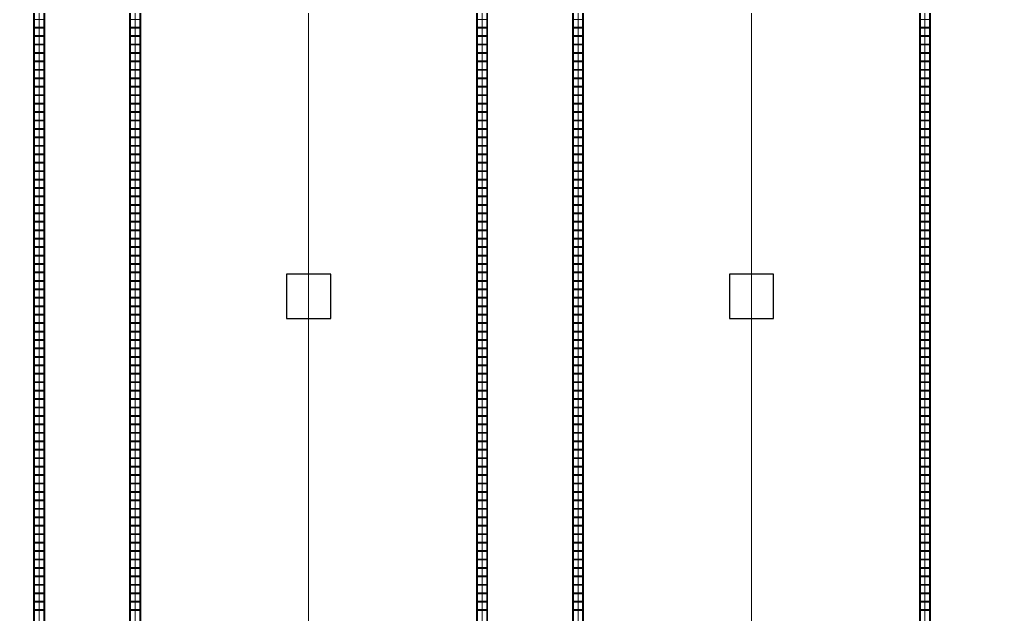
# Model space of a CAD drawing. Header units: millimetres. Extents: x 0 to 154200, y 0 to 64595.
# Drawn here: x 100170 to 126770, y 16191 to 32295 of the extents above; entities that cross this region are included whole.
import ezdxf

# ---------------------------------------------------------------- set-up
doc = ezdxf.new("R2010")
doc.units = ezdxf.units.MM
doc.layers.add('Column', color=1, linetype='Continuous')
doc.layers.add('E-CABL-TRAY', color=4, linetype='Continuous', lineweight=9)
doc.layers.add('Floor', color=7, linetype='Continuous', lineweight=9)

msp = doc.modelspace()

# ---------------------------------------------------------------- linework, layer by layer
at = {"layer": 'Column'}
for points in [[(107400, 24800), (107400, 24200), (108600, 24200), (108600, 25400), (107400, 25400), (107400, 24800)], [(119400, 24800), (119400, 24200), (120600, 24200), (120600, 25400), (119400, 25400), (119400, 24800)]]:
    msp.add_lwpolyline(points, dxfattribs=at)
at = {"layer": 'E-CABL-TRAY'}
for p, q in [((100550, 9218.7018), (100550, 55818.7018)), ((100575.4, 9218.7018), (100575.4, 55818.7018)), ((100700, 9218.7018), (100700, 55818.7018)), ((100824.6, 9218.7018), (100824.6, 55818.7018)), ((100850, 9218.7018), (100850, 55818.7018)), ((103150, 9218.7018), (103150, 55818.7018)), ((103175.4, 9218.7018), (103175.4, 55818.7018)), ((103300, 9218.7018), (103300, 55818.7018)), ((103424.6, 9218.7018), (103424.6, 55818.7018)), ((103450, 9218.7018), (103450, 55818.7018)), ((112550, 9218.7018), (112550, 55818.7018)), ((112575.4, 9218.7018), (112575.4, 55818.7018)), ((112700, 9218.7018), (112700, 55818.7018)), ((112824.6, 9218.7018), (112824.6, 55818.7018)), ((112850, 9218.7018), (112850, 55818.7018)), ((115150, 9218.7018), (115150, 55818.7018)), ((115175.4, 9218.7018), (115175.4, 55818.7018)), ((115300, 9218.7018), (115300, 55818.7018)), ((115424.6, 9218.7018), (115424.6, 55818.7018)), ((115450, 9218.7018), (115450, 55818.7018)), ((124550, 9218.7018), (124550, 55818.7018)), ((124575.4, 9218.7018), (124575.4, 55818.7018)), ((124700, 9218.7018), (124700, 55818.7018)), ((124824.6, 9218.7018), (124824.6, 55818.7018)), ((124850, 9218.7018), (124850, 55818.7018)), ((100824.6, 32294.6018), (100575.4, 32294.6018)), ((103424.6, 32294.6018), (103175.4, 32294.6018)), ((112824.6, 32294.6018), (112575.4, 32294.6018)), ((115424.6, 32294.6018), (115175.4, 32294.6018)), ((124824.6, 32294.6018), (124575.4, 32294.6018)), ((100824.6, 32091.4018), (100575.4, 32091.4018)), ((100824.6, 32066.0018), (100575.4, 32066.0018)), ((103424.6, 32091.4018), (103175.4, 32091.4018)), ((103424.6, 32066.0018), (103175.4, 32066.0018)), ((112824.6, 32091.4018), (112575.4, 32091.4018)), ((112824.6, 32066.0018), (112575.4, 32066.0018)), ((115424.6, 32091.4018), (115175.4, 32091.4018)), ((115424.6, 32066.0018), (115175.4, 32066.0018)), ((124824.6, 32091.4018), (124575.4, 32091.4018)), ((124824.6, 32066.0018), (124575.4, 32066.0018)), ((100824.6, 31862.8018), (100575.4, 31862.8018)), ((100824.6, 31837.4018), (100575.4, 31837.4018)), ((103424.6, 31862.8018), (103175.4, 31862.8018)), ((103424.6, 31837.4018), (103175.4, 31837.4018)), ((112824.6, 31862.8018), (112575.4, 31862.8018)), ((112824.6, 31837.4018), (112575.4, 31837.4018)), ((115424.6, 31862.8018), (115175.4, 31862.8018)), ((115424.6, 31837.4018), (115175.4, 31837.4018)), ((124824.6, 31862.8018), (124575.4, 31862.8018)), ((124824.6, 31837.4018), (124575.4, 31837.4018)), ((100824.6, 31634.2018), (100575.4, 31634.2018)), ((100824.6, 31608.8018), (100575.4, 31608.8018)), ((100824.6, 31405.6018), (100575.4, 31405.6018)), ((103424.6, 31634.2018), (103175.4, 31634.2018)), ((103424.6, 31608.8018), (103175.4, 31608.8018)), ((103424.6, 31405.6018), (103175.4, 31405.6018)), ((112824.6, 31634.2018), (112575.4, 31634.2018)), ((112824.6, 31608.8018), (112575.4, 31608.8018)), ((112824.6, 31405.6018), (112575.4, 31405.6018)), ((115424.6, 31634.2018), (115175.4, 31634.2018)), ((115424.6, 31608.8018), (115175.4, 31608.8018)), ((115424.6, 31405.6018), (115175.4, 31405.6018)), ((124824.6, 31634.2018), (124575.4, 31634.2018)), ((124824.6, 31608.8018), (124575.4, 31608.8018)), ((124824.6, 31405.6018), (124575.4, 31405.6018)), ((100824.6, 31380.2018), (100575.4, 31380.2018)), ((100824.6, 31177.0018), (100575.4, 31177.0018)), ((100824.6, 31151.6018), (100575.4, 31151.6018)), ((103424.6, 31380.2018), (103175.4, 31380.2018)), ((103424.6, 31177.0018), (103175.4, 31177.0018)), ((103424.6, 31151.6018), (103175.4, 31151.6018)), ((112824.6, 31380.2018), (112575.4, 31380.2018)), ((112824.6, 31177.0018), (112575.4, 31177.0018)), ((112824.6, 31151.6018), (112575.4, 31151.6018)), ((115424.6, 31380.2018), (115175.4, 31380.2018)), ((115424.6, 31177.0018), (115175.4, 31177.0018)), ((115424.6, 31151.6018), (115175.4, 31151.6018)), ((124824.6, 31380.2018), (124575.4, 31380.2018)), ((124824.6, 31177.0018), (124575.4, 31177.0018)), ((124824.6, 31151.6018), (124575.4, 31151.6018)), ((100824.6, 30948.4018), (100575.4, 30948.4018)), ((100824.6, 30923.0018), (100575.4, 30923.0018)), ((103424.6, 30948.4018), (103175.4, 30948.4018)), ((103424.6, 30923.0018), (103175.4, 30923.0018)), ((112824.6, 30948.4018), (112575.4, 30948.4018)), ((112824.6, 30923.0018), (112575.4, 30923.0018)), ((115424.6, 30948.4018), (115175.4, 30948.4018)), ((115424.6, 30923.0018), (115175.4, 30923.0018)), ((124824.6, 30948.4018), (124575.4, 30948.4018)), ((124824.6, 30923.0018), (124575.4, 30923.0018)), ((100824.6, 30719.8018), (100575.4, 30719.8018)), ((100824.6, 30694.4018), (100575.4, 30694.4018)), ((103424.6, 30719.8018), (103175.4, 30719.8018)), ((103424.6, 30694.4018), (103175.4, 30694.4018)), ((112824.6, 30719.8018), (112575.4, 30719.8018)), ((112824.6, 30694.4018), (112575.4, 30694.4018)), ((115424.6, 30719.8018), (115175.4, 30719.8018)), ((115424.6, 30694.4018), (115175.4, 30694.4018)), ((124824.6, 30719.8018), (124575.4, 30719.8018)), ((124824.6, 30694.4018), (124575.4, 30694.4018)), ((100824.6, 30491.2018), (100575.4, 30491.2018)), ((100824.6, 30465.8018), (100575.4, 30465.8018)), ((103424.6, 30491.2018), (103175.4, 30491.2018)), ((103424.6, 30465.8018), (103175.4, 30465.8018)), ((112824.6, 30491.2018), (112575.4, 30491.2018)), ((112824.6, 30465.8018), (112575.4, 30465.8018)), ((115424.6, 30491.2018), (115175.4, 30491.2018)), ((115424.6, 30465.8018), (115175.4, 30465.8018)), ((124824.6, 30491.2018), (124575.4, 30491.2018)), ((124824.6, 30465.8018), (124575.4, 30465.8018)), ((100824.6, 30262.6018), (100575.4, 30262.6018)), ((100824.6, 30237.2018), (100575.4, 30237.2018)), ((103424.6, 30262.6018), (103175.4, 30262.6018)), ((103424.6, 30237.2018), (103175.4, 30237.2018)), ((112824.6, 30262.6018), (112575.4, 30262.6018)), ((112824.6, 30237.2018), (112575.4, 30237.2018)), ((115424.6, 30262.6018), (115175.4, 30262.6018)), ((115424.6, 30237.2018), (115175.4, 30237.2018)), ((124824.6, 30262.6018), (124575.4, 30262.6018)), ((124824.6, 30237.2018), (124575.4, 30237.2018)), ((100824.6, 30034.0018), (100575.4, 30034.0018)), ((100824.6, 30008.6018), (100575.4, 30008.6018)), ((100824.6, 29805.4018), (100575.4, 29805.4018)), ((103424.6, 30034.0018), (103175.4, 30034.0018)), ((103424.6, 30008.6018), (103175.4, 30008.6018)), ((103424.6, 29805.4018), (103175.4, 29805.4018)), ((112824.6, 30034.0018), (112575.4, 30034.0018)), ((112824.6, 30008.6018), (112575.4, 30008.6018)), ((112824.6, 29805.4018), (112575.4, 29805.4018)), ((115424.6, 30034.0018), (115175.4, 30034.0018)), ((115424.6, 30008.6018), (115175.4, 30008.6018)), ((115424.6, 29805.4018), (115175.4, 29805.4018)), ((124824.6, 30034.0018), (124575.4, 30034.0018)), ((124824.6, 30008.6018), (124575.4, 30008.6018)), ((124824.6, 29805.4018), (124575.4, 29805.4018)), ((100824.6, 29780.0018), (100575.4, 29780.0018)), ((100824.6, 29576.8018), (100575.4, 29576.8018)), ((100824.6, 29551.4018), (100575.4, 29551.4018)), ((103424.6, 29780.0018), (103175.4, 29780.0018)), ((103424.6, 29576.8018), (103175.4, 29576.8018)), ((103424.6, 29551.4018), (103175.4, 29551.4018)), ((112824.6, 29780.0018), (112575.4, 29780.0018)), ((112824.6, 29576.8018), (112575.4, 29576.8018)), ((112824.6, 29551.4018), (112575.4, 29551.4018)), ((115424.6, 29780.0018), (115175.4, 29780.0018)), ((115424.6, 29576.8018), (115175.4, 29576.8018)), ((115424.6, 29551.4018), (115175.4, 29551.4018)), ((124824.6, 29780.0018), (124575.4, 29780.0018)), ((124824.6, 29576.8018), (124575.4, 29576.8018)), ((124824.6, 29551.4018), (124575.4, 29551.4018)), ((100824.6, 29348.2018), (100575.4, 29348.2018)), ((100824.6, 29322.8018), (100575.4, 29322.8018)), ((103424.6, 29348.2018), (103175.4, 29348.2018)), ((103424.6, 29322.8018), (103175.4, 29322.8018)), ((112824.6, 29348.2018), (112575.4, 29348.2018)), ((112824.6, 29322.8018), (112575.4, 29322.8018)), ((115424.6, 29348.2018), (115175.4, 29348.2018)), ((115424.6, 29322.8018), (115175.4, 29322.8018)), ((124824.6, 29348.2018), (124575.4, 29348.2018)), ((124824.6, 29322.8018), (124575.4, 29322.8018)), ((100824.6, 29119.6018), (100575.4, 29119.6018)), ((100824.6, 29094.2018), (100575.4, 29094.2018)), ((103424.6, 29119.6018), (103175.4, 29119.6018)), ((103424.6, 29094.2018), (103175.4, 29094.2018)), ((112824.6, 29119.6018), (112575.4, 29119.6018)), ((112824.6, 29094.2018), (112575.4, 29094.2018)), ((115424.6, 29119.6018), (115175.4, 29119.6018)), ((115424.6, 29094.2018), (115175.4, 29094.2018)), ((124824.6, 29119.6018), (124575.4, 29119.6018)), ((124824.6, 29094.2018), (124575.4, 29094.2018)), ((100824.6, 28891.0018), (100575.4, 28891.0018)), ((100824.6, 28865.6018), (100575.4, 28865.6018)), ((103424.6, 28891.0018), (103175.4, 28891.0018)), ((103424.6, 28865.6018), (103175.4, 28865.6018)), ((112824.6, 28891.0018), (112575.4, 28891.0018)), ((112824.6, 28865.6018), (112575.4, 28865.6018)), ((115424.6, 28891.0018), (115175.4, 28891.0018)), ((115424.6, 28865.6018), (115175.4, 28865.6018)), ((124824.6, 28891.0018), (124575.4, 28891.0018)), ((124824.6, 28865.6018), (124575.4, 28865.6018)), ((100824.6, 28662.4018), (100575.4, 28662.4018)), ((100824.6, 28637.0018), (100575.4, 28637.0018)), ((103424.6, 28662.4018), (103175.4, 28662.4018)), ((103424.6, 28637.0018), (103175.4, 28637.0018)), ((112824.6, 28662.4018), (112575.4, 28662.4018)), ((112824.6, 28637.0018), (112575.4, 28637.0018)), ((115424.6, 28662.4018), (115175.4, 28662.4018)), ((115424.6, 28637.0018), (115175.4, 28637.0018)), ((124824.6, 28662.4018), (124575.4, 28662.4018)), ((124824.6, 28637.0018), (124575.4, 28637.0018)), ((100824.6, 28433.8018), (100575.4, 28433.8018)), ((100824.6, 28408.4018), (100575.4, 28408.4018)), ((100824.6, 28205.2018), (100575.4, 28205.2018)), ((103424.6, 28433.8018), (103175.4, 28433.8018)), ((103424.6, 28408.4018), (103175.4, 28408.4018)), ((103424.6, 28205.2018), (103175.4, 28205.2018)), ((112824.6, 28433.8018), (112575.4, 28433.8018)), ((112824.6, 28408.4018), (112575.4, 28408.4018)), ((112824.6, 28205.2018), (112575.4, 28205.2018)), ((115424.6, 28433.8018), (115175.4, 28433.8018)), ((115424.6, 28408.4018), (115175.4, 28408.4018)), ((115424.6, 28205.2018), (115175.4, 28205.2018)), ((124824.6, 28433.8018), (124575.4, 28433.8018)), ((124824.6, 28408.4018), (124575.4, 28408.4018)), ((124824.6, 28205.2018), (124575.4, 28205.2018)), ((100824.6, 28179.8018), (100575.4, 28179.8018)), ((100824.6, 27976.6018), (100575.4, 27976.6018)), ((100824.6, 27951.2018), (100575.4, 27951.2018)), ((103424.6, 28179.8018), (103175.4, 28179.8018)), ((103424.6, 27976.6018), (103175.4, 27976.6018)), ((103424.6, 27951.2018), (103175.4, 27951.2018)), ((112824.6, 28179.8018), (112575.4, 28179.8018)), ((112824.6, 27976.6018), (112575.4, 27976.6018)), ((112824.6, 27951.2018), (112575.4, 27951.2018)), ((115424.6, 28179.8018), (115175.4, 28179.8018)), ((115424.6, 27976.6018), (115175.4, 27976.6018)), ((115424.6, 27951.2018), (115175.4, 27951.2018)), ((124824.6, 28179.8018), (124575.4, 28179.8018)), ((124824.6, 27976.6018), (124575.4, 27976.6018)), ((124824.6, 27951.2018), (124575.4, 27951.2018)), ((100824.6, 27748.0018), (100575.4, 27748.0018)), ((100824.6, 27722.6018), (100575.4, 27722.6018)), ((103424.6, 27748.0018), (103175.4, 27748.0018)), ((103424.6, 27722.6018), (103175.4, 27722.6018)), ((112824.6, 27748.0018), (112575.4, 27748.0018)), ((112824.6, 27722.6018), (112575.4, 27722.6018)), ((115424.6, 27748.0018), (115175.4, 27748.0018)), ((115424.6, 27722.6018), (115175.4, 27722.6018)), ((124824.6, 27748.0018), (124575.4, 27748.0018)), ((124824.6, 27722.6018), (124575.4, 27722.6018)), ((100824.6, 27519.4018), (100575.4, 27519.4018)), ((100824.6, 27494.0018), (100575.4, 27494.0018)), ((103424.6, 27519.4018), (103175.4, 27519.4018)), ((103424.6, 27494.0018), (103175.4, 27494.0018)), ((112824.6, 27519.4018), (112575.4, 27519.4018)), ((112824.6, 27494.0018), (112575.4, 27494.0018)), ((115424.6, 27519.4018), (115175.4, 27519.4018)), ((115424.6, 27494.0018), (115175.4, 27494.0018)), ((124824.6, 27519.4018), (124575.4, 27519.4018)), ((124824.6, 27494.0018), (124575.4, 27494.0018)), ((100824.6, 27290.8018), (100575.4, 27290.8018)), ((100824.6, 27265.4018), (100575.4, 27265.4018)), ((103424.6, 27290.8018), (103175.4, 27290.8018)), ((103424.6, 27265.4018), (103175.4, 27265.4018)), ((112824.6, 27290.8018), (112575.4, 27290.8018)), ((112824.6, 27265.4018), (112575.4, 27265.4018)), ((115424.6, 27290.8018), (115175.4, 27290.8018)), ((115424.6, 27265.4018), (115175.4, 27265.4018)), ((124824.6, 27290.8018), (124575.4, 27290.8018)), ((124824.6, 27265.4018), (124575.4, 27265.4018)), ((100824.6, 27062.2018), (100575.4, 27062.2018)), ((100824.6, 27036.8018), (100575.4, 27036.8018)), ((103424.6, 27062.2018), (103175.4, 27062.2018)), ((103424.6, 27036.8018), (103175.4, 27036.8018)), ((112824.6, 27062.2018), (112575.4, 27062.2018)), ((112824.6, 27036.8018), (112575.4, 27036.8018)), ((115424.6, 27062.2018), (115175.4, 27062.2018)), ((115424.6, 27036.8018), (115175.4, 27036.8018)), ((124824.6, 27062.2018), (124575.4, 27062.2018)), ((124824.6, 27036.8018), (124575.4, 27036.8018)), ((100824.6, 26833.6018), (100575.4, 26833.6018)), ((100824.6, 26808.2018), (100575.4, 26808.2018)), ((100824.6, 26605.0018), (100575.4, 26605.0018)), ((103424.6, 26833.6018), (103175.4, 26833.6018)), ((103424.6, 26808.2018), (103175.4, 26808.2018)), ((103424.6, 26605.0018), (103175.4, 26605.0018)), ((112824.6, 26833.6018), (112575.4, 26833.6018)), ((112824.6, 26808.2018), (112575.4, 26808.2018)), ((112824.6, 26605.0018), (112575.4, 26605.0018)), ((115424.6, 26833.6018), (115175.4, 26833.6018)), ((115424.6, 26808.2018), (115175.4, 26808.2018)), ((115424.6, 26605.0018), (115175.4, 26605.0018)), ((124824.6, 26833.6018), (124575.4, 26833.6018)), ((124824.6, 26808.2018), (124575.4, 26808.2018)), ((124824.6, 26605.0018), (124575.4, 26605.0018)), ((100824.6, 26579.6018), (100575.4, 26579.6018)), ((100824.6, 26376.4018), (100575.4, 26376.4018)), ((100824.6, 26351.0018), (100575.4, 26351.0018)), ((103424.6, 26579.6018), (103175.4, 26579.6018)), ((103424.6, 26376.4018), (103175.4, 26376.4018)), ((103424.6, 26351.0018), (103175.4, 26351.0018)), ((112824.6, 26579.6018), (112575.4, 26579.6018)), ((112824.6, 26376.4018), (112575.4, 26376.4018)), ((112824.6, 26351.0018), (112575.4, 26351.0018)), ((115424.6, 26579.6018), (115175.4, 26579.6018)), ((115424.6, 26376.4018), (115175.4, 26376.4018)), ((115424.6, 26351.0018), (115175.4, 26351.0018)), ((124824.6, 26579.6018), (124575.4, 26579.6018)), ((124824.6, 26376.4018), (124575.4, 26376.4018)), ((124824.6, 26351.0018), (124575.4, 26351.0018)), ((100824.6, 26147.8018), (100575.4, 26147.8018)), ((100824.6, 26122.4018), (100575.4, 26122.4018)), ((103424.6, 26147.8018), (103175.4, 26147.8018)), ((103424.6, 26122.4018), (103175.4, 26122.4018)), ((112824.6, 26147.8018), (112575.4, 26147.8018)), ((112824.6, 26122.4018), (112575.4, 26122.4018)), ((115424.6, 26147.8018), (115175.4, 26147.8018)), ((115424.6, 26122.4018), (115175.4, 26122.4018)), ((124824.6, 26147.8018), (124575.4, 26147.8018)), ((124824.6, 26122.4018), (124575.4, 26122.4018)), ((100824.6, 25919.2018), (100575.4, 25919.2018)), ((100824.6, 25893.8018), (100575.4, 25893.8018)), ((103424.6, 25919.2018), (103175.4, 25919.2018)), ((103424.6, 25893.8018), (103175.4, 25893.8018)), ((112824.6, 25919.2018), (112575.4, 25919.2018)), ((112824.6, 25893.8018), (112575.4, 25893.8018)), ((115424.6, 25919.2018), (115175.4, 25919.2018)), ((115424.6, 25893.8018), (115175.4, 25893.8018)), ((124824.6, 25919.2018), (124575.4, 25919.2018)), ((124824.6, 25893.8018), (124575.4, 25893.8018)), ((100824.6, 25690.6018), (100575.4, 25690.6018)), ((100824.6, 25665.2018), (100575.4, 25665.2018)), ((103424.6, 25690.6018), (103175.4, 25690.6018)), ((103424.6, 25665.2018), (103175.4, 25665.2018)), ((112824.6, 25690.6018), (112575.4, 25690.6018)), ((112824.6, 25665.2018), (112575.4, 25665.2018)), ((115424.6, 25690.6018), (115175.4, 25690.6018)), ((115424.6, 25665.2018), (115175.4, 25665.2018)), ((124824.6, 25690.6018), (124575.4, 25690.6018)), ((124824.6, 25665.2018), (124575.4, 25665.2018)), ((100824.6, 25462.0018), (100575.4, 25462.0018)), ((100824.6, 25436.6018), (100575.4, 25436.6018)), ((103424.6, 25462.0018), (103175.4, 25462.0018)), ((103424.6, 25436.6018), (103175.4, 25436.6018)), ((112824.6, 25462.0018), (112575.4, 25462.0018)), ((112824.6, 25436.6018), (112575.4, 25436.6018)), ((115424.6, 25462.0018), (115175.4, 25462.0018)), ((115424.6, 25436.6018), (115175.4, 25436.6018)), ((124824.6, 25462.0018), (124575.4, 25462.0018)), ((124824.6, 25436.6018), (124575.4, 25436.6018)), ((100824.6, 25233.4018), (100575.4, 25233.4018)), ((100824.6, 25208.0018), (100575.4, 25208.0018)), ((100824.6, 25004.8018), (100575.4, 25004.8018)), ((103424.6, 25233.4018), (103175.4, 25233.4018)), ((103424.6, 25208.0018), (103175.4, 25208.0018)), ((103424.6, 25004.8018), (103175.4, 25004.8018)), ((112824.6, 25233.4018), (112575.4, 25233.4018)), ((112824.6, 25208.0018), (112575.4, 25208.0018)), ((112824.6, 25004.8018), (112575.4, 25004.8018)), ((115424.6, 25233.4018), (115175.4, 25233.4018)), ((115424.6, 25208.0018), (115175.4, 25208.0018)), ((115424.6, 25004.8018), (115175.4, 25004.8018)), ((124824.6, 25233.4018), (124575.4, 25233.4018)), ((124824.6, 25208.0018), (124575.4, 25208.0018)), ((124824.6, 25004.8018), (124575.4, 25004.8018)), ((100824.6, 24979.4018), (100575.4, 24979.4018)), ((100824.6, 24776.2018), (100575.4, 24776.2018)), ((100824.6, 24750.8018), (100575.4, 24750.8018)), ((103424.6, 24979.4018), (103175.4, 24979.4018)), ((103424.6, 24776.2018), (103175.4, 24776.2018)), ((103424.6, 24750.8018), (103175.4, 24750.8018)), ((112824.6, 24979.4018), (112575.4, 24979.4018)), ((112824.6, 24776.2018), (112575.4, 24776.2018)), ((112824.6, 24750.8018), (112575.4, 24750.8018)), ((115424.6, 24979.4018), (115175.4, 24979.4018)), ((115424.6, 24776.2018), (115175.4, 24776.2018)), ((115424.6, 24750.8018), (115175.4, 24750.8018)), ((124824.6, 24979.4018), (124575.4, 24979.4018)), ((124824.6, 24776.2018), (124575.4, 24776.2018)), ((124824.6, 24750.8018), (124575.4, 24750.8018)), ((100824.6, 24547.6018), (100575.4, 24547.6018)), ((100824.6, 24522.2018), (100575.4, 24522.2018)), ((103424.6, 24547.6018), (103175.4, 24547.6018)), ((103424.6, 24522.2018), (103175.4, 24522.2018)), ((112824.6, 24547.6018), (112575.4, 24547.6018)), ((112824.6, 24522.2018), (112575.4, 24522.2018)), ((115424.6, 24547.6018), (115175.4, 24547.6018)), ((115424.6, 24522.2018), (115175.4, 24522.2018)), ((124824.6, 24547.6018), (124575.4, 24547.6018)), ((124824.6, 24522.2018), (124575.4, 24522.2018)), ((100824.6, 24319.0018), (100575.4, 24319.0018)), ((100824.6, 24293.6018), (100575.4, 24293.6018)), ((103424.6, 24319.0018), (103175.4, 24319.0018)), ((103424.6, 24293.6018), (103175.4, 24293.6018)), ((112824.6, 24319.0018), (112575.4, 24319.0018)), ((112824.6, 24293.6018), (112575.4, 24293.6018)), ((115424.6, 24319.0018), (115175.4, 24319.0018)), ((115424.6, 24293.6018), (115175.4, 24293.6018)), ((124824.6, 24319.0018), (124575.4, 24319.0018)), ((124824.6, 24293.6018), (124575.4, 24293.6018)), ((100824.6, 24090.4018), (100575.4, 24090.4018)), ((100824.6, 24065.0018), (100575.4, 24065.0018)), ((103424.6, 24090.4018), (103175.4, 24090.4018)), ((103424.6, 24065.0018), (103175.4, 24065.0018)), ((112824.6, 24090.4018), (112575.4, 24090.4018)), ((112824.6, 24065.0018), (112575.4, 24065.0018)), ((115424.6, 24090.4018), (115175.4, 24090.4018)), ((115424.6, 24065.0018), (115175.4, 24065.0018)), ((124824.6, 24090.4018), (124575.4, 24090.4018)), ((124824.6, 24065.0018), (124575.4, 24065.0018)), ((100824.6, 23861.8018), (100575.4, 23861.8018)), ((100824.6, 23836.4018), (100575.4, 23836.4018)), ((103424.6, 23861.8018), (103175.4, 23861.8018)), ((103424.6, 23836.4018), (103175.4, 23836.4018)), ((112824.6, 23861.8018), (112575.4, 23861.8018)), ((112824.6, 23836.4018), (112575.4, 23836.4018)), ((115424.6, 23861.8018), (115175.4, 23861.8018)), ((115424.6, 23836.4018), (115175.4, 23836.4018)), ((124824.6, 23861.8018), (124575.4, 23861.8018)), ((124824.6, 23836.4018), (124575.4, 23836.4018)), ((100824.6, 23633.2018), (100575.4, 23633.2018)), ((100824.6, 23607.8018), (100575.4, 23607.8018)), ((103424.6, 23633.2018), (103175.4, 23633.2018)), ((103424.6, 23607.8018), (103175.4, 23607.8018)), ((112824.6, 23633.2018), (112575.4, 23633.2018)), ((112824.6, 23607.8018), (112575.4, 23607.8018)), ((115424.6, 23633.2018), (115175.4, 23633.2018)), ((115424.6, 23607.8018), (115175.4, 23607.8018)), ((124824.6, 23633.2018), (124575.4, 23633.2018)), ((124824.6, 23607.8018), (124575.4, 23607.8018)), ((100824.6, 23404.6018), (100575.4, 23404.6018)), ((100824.6, 23379.2018), (100575.4, 23379.2018)), ((100824.6, 23176.0018), (100575.4, 23176.0018)), ((100824.6, 23150.6018), (100575.4, 23150.6018)), ((103424.6, 23404.6018), (103175.4, 23404.6018)), ((103424.6, 23379.2018), (103175.4, 23379.2018)), ((103424.6, 23176.0018), (103175.4, 23176.0018)), ((103424.6, 23150.6018), (103175.4, 23150.6018)), ((112824.6, 23404.6018), (112575.4, 23404.6018)), ((112824.6, 23379.2018), (112575.4, 23379.2018)), ((112824.6, 23176.0018), (112575.4, 23176.0018)), ((112824.6, 23150.6018), (112575.4, 23150.6018)), ((115424.6, 23404.6018), (115175.4, 23404.6018)), ((115424.6, 23379.2018), (115175.4, 23379.2018)), ((115424.6, 23176.0018), (115175.4, 23176.0018)), ((115424.6, 23150.6018), (115175.4, 23150.6018)), ((124824.6, 23404.6018), (124575.4, 23404.6018)), ((124824.6, 23379.2018), (124575.4, 23379.2018)), ((124824.6, 23176.0018), (124575.4, 23176.0018)), ((124824.6, 23150.6018), (124575.4, 23150.6018)), ((100824.6, 22947.4018), (100575.4, 22947.4018)), ((100824.6, 22922.0018), (100575.4, 22922.0018)), ((103424.6, 22947.4018), (103175.4, 22947.4018)), ((103424.6, 22922.0018), (103175.4, 22922.0018)), ((112824.6, 22947.4018), (112575.4, 22947.4018)), ((112824.6, 22922.0018), (112575.4, 22922.0018)), ((115424.6, 22947.4018), (115175.4, 22947.4018)), ((115424.6, 22922.0018), (115175.4, 22922.0018)), ((124824.6, 22947.4018), (124575.4, 22947.4018)), ((124824.6, 22922.0018), (124575.4, 22922.0018)), ((100824.6, 22718.8018), (100575.4, 22718.8018)), ((100824.6, 22693.4018), (100575.4, 22693.4018)), ((103424.6, 22718.8018), (103175.4, 22718.8018)), ((103424.6, 22693.4018), (103175.4, 22693.4018)), ((112824.6, 22718.8018), (112575.4, 22718.8018)), ((112824.6, 22693.4018), (112575.4, 22693.4018)), ((115424.6, 22718.8018), (115175.4, 22718.8018)), ((115424.6, 22693.4018), (115175.4, 22693.4018)), ((124824.6, 22718.8018), (124575.4, 22718.8018)), ((124824.6, 22693.4018), (124575.4, 22693.4018)), ((100824.6, 22490.2018), (100575.4, 22490.2018)), ((100824.6, 22464.8018), (100575.4, 22464.8018)), ((103424.6, 22490.2018), (103175.4, 22490.2018)), ((103424.6, 22464.8018), (103175.4, 22464.8018)), ((112824.6, 22490.2018), (112575.4, 22490.2018)), ((112824.6, 22464.8018), (112575.4, 22464.8018)), ((115424.6, 22490.2018), (115175.4, 22490.2018)), ((115424.6, 22464.8018), (115175.4, 22464.8018)), ((124824.6, 22490.2018), (124575.4, 22490.2018)), ((124824.6, 22464.8018), (124575.4, 22464.8018)), ((100824.6, 22261.6018), (100575.4, 22261.6018)), ((100824.6, 22236.2018), (100575.4, 22236.2018)), ((103424.6, 22261.6018), (103175.4, 22261.6018)), ((103424.6, 22236.2018), (103175.4, 22236.2018)), ((112824.6, 22261.6018), (112575.4, 22261.6018)), ((112824.6, 22236.2018), (112575.4, 22236.2018)), ((115424.6, 22261.6018), (115175.4, 22261.6018)), ((115424.6, 22236.2018), (115175.4, 22236.2018)), ((124824.6, 22261.6018), (124575.4, 22261.6018)), ((124824.6, 22236.2018), (124575.4, 22236.2018)), ((100824.6, 22033.0018), (100575.4, 22033.0018)), ((100824.6, 22007.6018), (100575.4, 22007.6018)), ((103424.6, 22033.0018), (103175.4, 22033.0018)), ((103424.6, 22007.6018), (103175.4, 22007.6018)), ((112824.6, 22033.0018), (112575.4, 22033.0018)), ((112824.6, 22007.6018), (112575.4, 22007.6018)), ((115424.6, 22033.0018), (115175.4, 22033.0018)), ((115424.6, 22007.6018), (115175.4, 22007.6018)), ((124824.6, 22033.0018), (124575.4, 22033.0018)), ((124824.6, 22007.6018), (124575.4, 22007.6018)), ((100824.6, 21804.4018), (100575.4, 21804.4018)), ((100824.6, 21779.0018), (100575.4, 21779.0018)), ((100824.6, 21575.8018), (100575.4, 21575.8018)), ((100824.6, 21550.4018), (100575.4, 21550.4018)), ((103424.6, 21804.4018), (103175.4, 21804.4018)), ((103424.6, 21779.0018), (103175.4, 21779.0018)), ((103424.6, 21575.8018), (103175.4, 21575.8018)), ((103424.6, 21550.4018), (103175.4, 21550.4018)), ((112824.6, 21804.4018), (112575.4, 21804.4018)), ((112824.6, 21779.0018), (112575.4, 21779.0018)), ((112824.6, 21575.8018), (112575.4, 21575.8018)), ((112824.6, 21550.4018), (112575.4, 21550.4018)), ((115424.6, 21804.4018), (115175.4, 21804.4018)), ((115424.6, 21779.0018), (115175.4, 21779.0018)), ((115424.6, 21575.8018), (115175.4, 21575.8018)), ((115424.6, 21550.4018), (115175.4, 21550.4018)), ((124824.6, 21804.4018), (124575.4, 21804.4018)), ((124824.6, 21779.0018), (124575.4, 21779.0018)), ((124824.6, 21575.8018), (124575.4, 21575.8018)), ((124824.6, 21550.4018), (124575.4, 21550.4018)), ((100824.6, 21347.2018), (100575.4, 21347.2018)), ((100824.6, 21321.8018), (100575.4, 21321.8018)), ((103424.6, 21347.2018), (103175.4, 21347.2018)), ((103424.6, 21321.8018), (103175.4, 21321.8018)), ((112824.6, 21347.2018), (112575.4, 21347.2018)), ((112824.6, 21321.8018), (112575.4, 21321.8018)), ((115424.6, 21347.2018), (115175.4, 21347.2018)), ((115424.6, 21321.8018), (115175.4, 21321.8018)), ((124824.6, 21347.2018), (124575.4, 21347.2018)), ((124824.6, 21321.8018), (124575.4, 21321.8018)), ((100824.6, 21118.6018), (100575.4, 21118.6018)), ((100824.6, 21093.2018), (100575.4, 21093.2018)), ((103424.6, 21118.6018), (103175.4, 21118.6018)), ((103424.6, 21093.2018), (103175.4, 21093.2018)), ((112824.6, 21118.6018), (112575.4, 21118.6018)), ((112824.6, 21093.2018), (112575.4, 21093.2018)), ((115424.6, 21118.6018), (115175.4, 21118.6018)), ((115424.6, 21093.2018), (115175.4, 21093.2018)), ((124824.6, 21118.6018), (124575.4, 21118.6018)), ((124824.6, 21093.2018), (124575.4, 21093.2018)), ((100824.6, 20890.0018), (100575.4, 20890.0018)), ((100824.6, 20864.6018), (100575.4, 20864.6018)), ((103424.6, 20890.0018), (103175.4, 20890.0018)), ((103424.6, 20864.6018), (103175.4, 20864.6018)), ((112824.6, 20890.0018), (112575.4, 20890.0018)), ((112824.6, 20864.6018), (112575.4, 20864.6018)), ((115424.6, 20890.0018), (115175.4, 20890.0018)), ((115424.6, 20864.6018), (115175.4, 20864.6018)), ((124824.6, 20890.0018), (124575.4, 20890.0018)), ((124824.6, 20864.6018), (124575.4, 20864.6018)), ((100824.6, 20661.4018), (100575.4, 20661.4018)), ((100824.6, 20636.0018), (100575.4, 20636.0018)), ((103424.6, 20661.4018), (103175.4, 20661.4018)), ((103424.6, 20636.0018), (103175.4, 20636.0018)), ((112824.6, 20661.4018), (112575.4, 20661.4018)), ((112824.6, 20636.0018), (112575.4, 20636.0018)), ((115424.6, 20661.4018), (115175.4, 20661.4018)), ((115424.6, 20636.0018), (115175.4, 20636.0018)), ((124824.6, 20661.4018), (124575.4, 20661.4018)), ((124824.6, 20636.0018), (124575.4, 20636.0018)), ((100824.6, 20432.8018), (100575.4, 20432.8018)), ((100824.6, 20407.4018), (100575.4, 20407.4018)), ((103424.6, 20432.8018), (103175.4, 20432.8018)), ((103424.6, 20407.4018), (103175.4, 20407.4018)), ((112824.6, 20432.8018), (112575.4, 20432.8018)), ((112824.6, 20407.4018), (112575.4, 20407.4018)), ((115424.6, 20432.8018), (115175.4, 20432.8018)), ((115424.6, 20407.4018), (115175.4, 20407.4018)), ((124824.6, 20432.8018), (124575.4, 20432.8018)), ((124824.6, 20407.4018), (124575.4, 20407.4018)), ((100824.6, 20204.2018), (100575.4, 20204.2018)), ((100824.6, 20178.8018), (100575.4, 20178.8018)), ((100824.6, 19975.6018), (100575.4, 19975.6018)), ((100824.6, 19950.2018), (100575.4, 19950.2018)), ((103424.6, 20204.2018), (103175.4, 20204.2018)), ((103424.6, 20178.8018), (103175.4, 20178.8018)), ((103424.6, 19975.6018), (103175.4, 19975.6018)), ((103424.6, 19950.2018), (103175.4, 19950.2018)), ((112824.6, 20204.2018), (112575.4, 20204.2018)), ((112824.6, 20178.8018), (112575.4, 20178.8018)), ((112824.6, 19975.6018), (112575.4, 19975.6018)), ((112824.6, 19950.2018), (112575.4, 19950.2018)), ((115424.6, 20204.2018), (115175.4, 20204.2018)), ((115424.6, 20178.8018), (115175.4, 20178.8018)), ((115424.6, 19975.6018), (115175.4, 19975.6018)), ((115424.6, 19950.2018), (115175.4, 19950.2018)), ((124824.6, 20204.2018), (124575.4, 20204.2018)), ((124824.6, 20178.8018), (124575.4, 20178.8018)), ((124824.6, 19975.6018), (124575.4, 19975.6018)), ((124824.6, 19950.2018), (124575.4, 19950.2018)), ((100824.6, 19747.0018), (100575.4, 19747.0018)), ((100824.6, 19721.6018), (100575.4, 19721.6018)), ((103424.6, 19747.0018), (103175.4, 19747.0018)), ((103424.6, 19721.6018), (103175.4, 19721.6018)), ((112824.6, 19747.0018), (112575.4, 19747.0018)), ((112824.6, 19721.6018), (112575.4, 19721.6018)), ((115424.6, 19747.0018), (115175.4, 19747.0018)), ((115424.6, 19721.6018), (115175.4, 19721.6018)), ((124824.6, 19747.0018), (124575.4, 19747.0018)), ((124824.6, 19721.6018), (124575.4, 19721.6018)), ((100824.6, 19518.4018), (100575.4, 19518.4018)), ((100824.6, 19493.0018), (100575.4, 19493.0018)), ((103424.6, 19518.4018), (103175.4, 19518.4018)), ((103424.6, 19493.0018), (103175.4, 19493.0018)), ((112824.6, 19518.4018), (112575.4, 19518.4018)), ((112824.6, 19493.0018), (112575.4, 19493.0018)), ((115424.6, 19518.4018), (115175.4, 19518.4018)), ((115424.6, 19493.0018), (115175.4, 19493.0018)), ((124824.6, 19518.4018), (124575.4, 19518.4018)), ((124824.6, 19493.0018), (124575.4, 19493.0018)), ((100824.6, 19289.8018), (100575.4, 19289.8018)), ((100824.6, 19264.4018), (100575.4, 19264.4018)), ((103424.6, 19289.8018), (103175.4, 19289.8018)), ((103424.6, 19264.4018), (103175.4, 19264.4018)), ((112824.6, 19289.8018), (112575.4, 19289.8018)), ((112824.6, 19264.4018), (112575.4, 19264.4018)), ((115424.6, 19289.8018), (115175.4, 19289.8018)), ((115424.6, 19264.4018), (115175.4, 19264.4018)), ((124824.6, 19289.8018), (124575.4, 19289.8018)), ((124824.6, 19264.4018), (124575.4, 19264.4018)), ((100824.6, 19061.2018), (100575.4, 19061.2018)), ((100824.6, 19035.8018), (100575.4, 19035.8018)), ((103424.6, 19061.2018), (103175.4, 19061.2018)), ((103424.6, 19035.8018), (103175.4, 19035.8018)), ((112824.6, 19061.2018), (112575.4, 19061.2018)), ((112824.6, 19035.8018), (112575.4, 19035.8018)), ((115424.6, 19061.2018), (115175.4, 19061.2018)), ((115424.6, 19035.8018), (115175.4, 19035.8018)), ((124824.6, 19061.2018), (124575.4, 19061.2018)), ((124824.6, 19035.8018), (124575.4, 19035.8018)), ((100824.6, 18832.6018), (100575.4, 18832.6018)), ((100824.6, 18807.2018), (100575.4, 18807.2018)), ((103424.6, 18832.6018), (103175.4, 18832.6018)), ((103424.6, 18807.2018), (103175.4, 18807.2018)), ((112824.6, 18832.6018), (112575.4, 18832.6018)), ((112824.6, 18807.2018), (112575.4, 18807.2018)), ((115424.6, 18832.6018), (115175.4, 18832.6018)), ((115424.6, 18807.2018), (115175.4, 18807.2018)), ((124824.6, 18832.6018), (124575.4, 18832.6018)), ((124824.6, 18807.2018), (124575.4, 18807.2018)), ((100824.6, 18604.0018), (100575.4, 18604.0018)), ((100824.6, 18578.6018), (100575.4, 18578.6018)), ((100824.6, 18375.4018), (100575.4, 18375.4018)), ((103424.6, 18604.0018), (103175.4, 18604.0018)), ((103424.6, 18578.6018), (103175.4, 18578.6018)), ((103424.6, 18375.4018), (103175.4, 18375.4018)), ((112824.6, 18604.0018), (112575.4, 18604.0018)), ((112824.6, 18578.6018), (112575.4, 18578.6018)), ((112824.6, 18375.4018), (112575.4, 18375.4018)), ((115424.6, 18604.0018), (115175.4, 18604.0018)), ((115424.6, 18578.6018), (115175.4, 18578.6018)), ((115424.6, 18375.4018), (115175.4, 18375.4018)), ((124824.6, 18604.0018), (124575.4, 18604.0018)), ((124824.6, 18578.6018), (124575.4, 18578.6018)), ((124824.6, 18375.4018), (124575.4, 18375.4018)), ((100824.6, 18350.0018), (100575.4, 18350.0018)), ((100824.6, 18146.8018), (100575.4, 18146.8018)), ((100824.6, 18121.4018), (100575.4, 18121.4018)), ((103424.6, 18350.0018), (103175.4, 18350.0018)), ((103424.6, 18146.8018), (103175.4, 18146.8018)), ((103424.6, 18121.4018), (103175.4, 18121.4018)), ((112824.6, 18350.0018), (112575.4, 18350.0018)), ((112824.6, 18146.8018), (112575.4, 18146.8018)), ((112824.6, 18121.4018), (112575.4, 18121.4018)), ((115424.6, 18350.0018), (115175.4, 18350.0018)), ((115424.6, 18146.8018), (115175.4, 18146.8018)), ((115424.6, 18121.4018), (115175.4, 18121.4018)), ((124824.6, 18350.0018), (124575.4, 18350.0018)), ((124824.6, 18146.8018), (124575.4, 18146.8018)), ((124824.6, 18121.4018), (124575.4, 18121.4018)), ((100824.6, 17918.2018), (100575.4, 17918.2018)), ((100824.6, 17892.8018), (100575.4, 17892.8018)), ((103424.6, 17918.2018), (103175.4, 17918.2018)), ((103424.6, 17892.8018), (103175.4, 17892.8018)), ((112824.6, 17918.2018), (112575.4, 17918.2018)), ((112824.6, 17892.8018), (112575.4, 17892.8018)), ((115424.6, 17918.2018), (115175.4, 17918.2018)), ((115424.6, 17892.8018), (115175.4, 17892.8018)), ((124824.6, 17918.2018), (124575.4, 17918.2018)), ((124824.6, 17892.8018), (124575.4, 17892.8018)), ((100824.6, 17689.6018), (100575.4, 17689.6018)), ((100824.6, 17664.2018), (100575.4, 17664.2018)), ((103424.6, 17689.6018), (103175.4, 17689.6018)), ((103424.6, 17664.2018), (103175.4, 17664.2018)), ((112824.6, 17689.6018), (112575.4, 17689.6018)), ((112824.6, 17664.2018), (112575.4, 17664.2018)), ((115424.6, 17689.6018), (115175.4, 17689.6018)), ((115424.6, 17664.2018), (115175.4, 17664.2018)), ((124824.6, 17689.6018), (124575.4, 17689.6018)), ((124824.6, 17664.2018), (124575.4, 17664.2018)), ((100824.6, 17461.0018), (100575.4, 17461.0018)), ((100824.6, 17435.6018), (100575.4, 17435.6018)), ((103424.6, 17461.0018), (103175.4, 17461.0018)), ((103424.6, 17435.6018), (103175.4, 17435.6018)), ((112824.6, 17461.0018), (112575.4, 17461.0018)), ((112824.6, 17435.6018), (112575.4, 17435.6018)), ((115424.6, 17461.0018), (115175.4, 17461.0018)), ((115424.6, 17435.6018), (115175.4, 17435.6018)), ((124824.6, 17461.0018), (124575.4, 17461.0018)), ((124824.6, 17435.6018), (124575.4, 17435.6018)), ((100824.6, 17232.4018), (100575.4, 17232.4018)), ((100824.6, 17207.0018), (100575.4, 17207.0018)), ((103424.6, 17232.4018), (103175.4, 17232.4018)), ((103424.6, 17207.0018), (103175.4, 17207.0018)), ((112824.6, 17232.4018), (112575.4, 17232.4018)), ((112824.6, 17207.0018), (112575.4, 17207.0018)), ((115424.6, 17232.4018), (115175.4, 17232.4018)), ((115424.6, 17207.0018), (115175.4, 17207.0018)), ((124824.6, 17232.4018), (124575.4, 17232.4018)), ((124824.6, 17207.0018), (124575.4, 17207.0018)), ((100824.6, 17003.8018), (100575.4, 17003.8018)), ((100824.6, 16978.4018), (100575.4, 16978.4018)), ((100824.6, 16775.2018), (100575.4, 16775.2018)), ((103424.6, 17003.8018), (103175.4, 17003.8018)), ((103424.6, 16978.4018), (103175.4, 16978.4018)), ((103424.6, 16775.2018), (103175.4, 16775.2018)), ((112824.6, 17003.8018), (112575.4, 17003.8018)), ((112824.6, 16978.4018), (112575.4, 16978.4018)), ((112824.6, 16775.2018), (112575.4, 16775.2018)), ((115424.6, 17003.8018), (115175.4, 17003.8018)), ((115424.6, 16978.4018), (115175.4, 16978.4018)), ((115424.6, 16775.2018), (115175.4, 16775.2018)), ((124824.6, 17003.8018), (124575.4, 17003.8018)), ((124824.6, 16978.4018), (124575.4, 16978.4018)), ((124824.6, 16775.2018), (124575.4, 16775.2018)), ((100824.6, 16749.8018), (100575.4, 16749.8018)), ((100824.6, 16546.6018), (100575.4, 16546.6018)), ((100824.6, 16521.2018), (100575.4, 16521.2018)), ((103424.6, 16749.8018), (103175.4, 16749.8018)), ((103424.6, 16546.6018), (103175.4, 16546.6018)), ((103424.6, 16521.2018), (103175.4, 16521.2018)), ((112824.6, 16749.8018), (112575.4, 16749.8018)), ((112824.6, 16546.6018), (112575.4, 16546.6018)), ((112824.6, 16521.2018), (112575.4, 16521.2018)), ((115424.6, 16749.8018), (115175.4, 16749.8018)), ((115424.6, 16546.6018), (115175.4, 16546.6018)), ((115424.6, 16521.2018), (115175.4, 16521.2018)), ((124824.6, 16749.8018), (124575.4, 16749.8018)), ((124824.6, 16546.6018), (124575.4, 16546.6018)), ((124824.6, 16521.2018), (124575.4, 16521.2018)), ((100824.6, 16318.0018), (100575.4, 16318.0018)), ((100824.6, 16292.6018), (100575.4, 16292.6018)), ((103424.6, 16318.0018), (103175.4, 16318.0018)), ((103424.6, 16292.6018), (103175.4, 16292.6018)), ((112824.6, 16318.0018), (112575.4, 16318.0018)), ((112824.6, 16292.6018), (112575.4, 16292.6018)), ((115424.6, 16318.0018), (115175.4, 16318.0018)), ((115424.6, 16292.6018), (115175.4, 16292.6018)), ((124824.6, 16318.0018), (124575.4, 16318.0018)), ((124824.6, 16292.6018), (124575.4, 16292.6018))]:
    msp.add_line(p, q, dxfattribs=at)
at = {"layer": 'Floor'}
for points in [[(96000, 9800), (96000, 54800), (108000, 54800), (108000, 9800), (96000, 9800)], [(108000, 9800), (108000, 54800), (120000, 54800), (120000, 9800), (108000, 9800)], [(120000, 9800), (120000, 54800), (132000, 54800), (132000, 9800), (120000, 9800)]]:
    msp.add_lwpolyline(points, dxfattribs=at)

doc.saveas('drawing.dxf')
